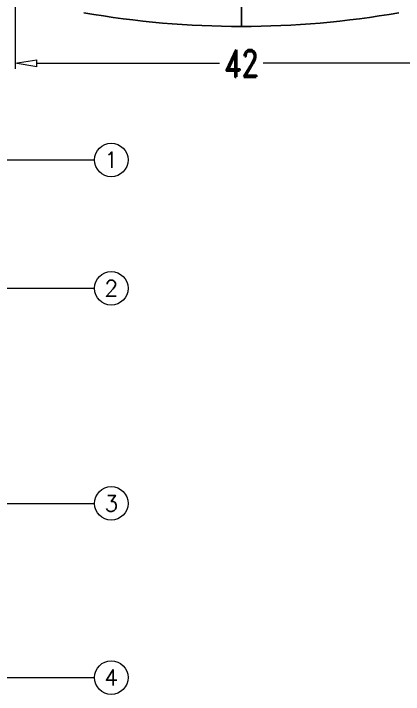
# Model space of a CAD drawing. Header units: millimetres. Extents: x 4688 to 5146, y 1130 to 1448.
# Drawn here: x 4970.6 to 5006.8, y 1172.7 to 1235.9 of the extents above; entities that cross this region are included whole.
import ezdxf
from ezdxf.enums import TextEntityAlignment as Align

# ---------------------------------------------------------------- set-up
doc = ezdxf.new("R2010")
doc.units = ezdxf.units.MM
doc.linetypes.add('CENTER', pattern=[50.8, 31.75, -6.35, 6.35, -6.35])
doc.layers.add('dim', color=82, linetype='Continuous', lineweight=9)
doc.layers.add('from', color=7, linetype='Continuous', lineweight=13)
doc.styles.add('ROMAND', font='romand.shx', dxfattribs={"width": 0.75, "bigfont": 'gbcbig.shx'})
doc.styles.add('TXT', font='txt.shx', dxfattribs={"bigfont": 'gbcbig.shx'})
doc.dimstyles.new('YanXiu', dxfattribs={"dimtxt": 2.5, "dimasz": 2.2, "dimexe": 1, "dimexo": 0, "dimgap": 0.66, "dimtad": 0, "dimzin": 9, "dimdsep": 46, "dimtxsty": 'ROMAND', "dimblk": 'CLOSEDBLANK', "dimcen": 0, "dimclrd": 3, "dimclre": 3, "dimclrt": 7, "dimazin": 2, "dimtfac": 1, "dimtofl": 0, "dimtmove": 0, "dimatfit": 3, "dimldrblk": 'CLOSEDBLANK', "dimfxl": 1, "dimlwd": 5, "dimlwe": 5, "dimarcsym": 0})

# ---------------------------------------------------------------- blocks, each defined once
blk = doc.blocks.new('_ClosedBlank')
at = {"color": 0, "linetype": 'ByBlock', "lineweight": -2}
for p, q in [((-1, 0.167), (0, 0)), ((-1, 0.167), (-1, -0.167)), ((0, 0), (-1, -0.167))]:
    blk.add_line(p, q, dxfattribs=at)
blk = doc.blocks.new('*D32')
at = {"layer": 'Defpoints', "color": 0, "transparency": 16777216}
for p in [(4970.717, 1241.348), (5012.717, 1241.348), (5012.717, 1231.251)]:
    blk.add_point(p, dxfattribs=at)
at = {"layer": 'dim', "color": 3, "lineweight": 5, "transparency": 16777216}
for p, q in [((4970.717, 1241.348), (4970.717, 1230.751)), ((5012.717, 1241.348), (5012.717, 1230.751)), ((4972.717, 1231.251), (4989.7, 1231.251)), ((5010.717, 1231.251), (4993.735, 1231.251))]:
    blk.add_line(p, q, dxfattribs=at)
at = {"layer": 'dim', "color": 3, "lineweight": 5, "transparency": 16777216, "xscale": 2, "yscale": 2, "zscale": 2, "rotation": 180}
blk.add_blockref('_ClosedBlank', (4970.717, 1231.251), dxfattribs=at)
at = {"layer": 'dim', "color": 3, "lineweight": 5, "transparency": 16777216, "xscale": 2, "yscale": 2, "zscale": 2}
blk.add_blockref('_ClosedBlank', (5012.717, 1231.251), dxfattribs=at)
at = {"layer": 'dim', "color": 7, "transparency": 16777216, "insert": (4991.717, 1231.251), "char_height": 2.5, "attachment_point": 5, "style": 'ROMAND'}
blk.add_mtext('42', dxfattribs=at)

msp = doc.modelspace()

# ---------------------------------------------------------------- linework, layer by layer
at = {"color": 1, "linetype": 'CENTER', "ltscale": 0.24}
msp.add_line((4991.717, 1234.671), (4991.717, 1393.926), dxfattribs=at)
at = {"color": 7, "linetype": 'Continuous'}
msp.add_arc((4991.717, 1319.797), 85.126, 260.11124, 279.88876, dxfattribs=at)
at = {"layer": 'from', "color": 4}
for centre in [(4979.634, 1222.283), (4979.634, 1210.369), (4979.634, 1190.411), (4979.634, 1174.248)]:
    msp.add_circle(centre, 1.559, dxfattribs=at)

# ---------------------------------------------------------------- texts
at = {"layer": 'from', "color": 6, "style": 'TXT'}
for s, p in [('1', (4979.634, 1222.283)), ('2', (4979.634, 1210.369)), ('3', (4979.634, 1190.411)), ('4', (4979.634, 1174.248))]:
    msp.add_text(s, height=1.485, dxfattribs=at).set_placement(p, align=Align.MIDDLE)

# ---------------------------------------------------------------- dimensions: what is measured, and where the dimension line sits
at = {"layer": 'dim'}
dim = msp.add_linear_dim(base=(5012.717, 1231.251), p1=(4970.717, 1241.348), p2=(5012.717, 1241.348), dimstyle='YanXiu', override={"dimasz": 2, "dimexe": 0.49975, "dimgap": 0.49975, "dimzin": 8}, dxfattribs=at)
dim.commit()
dim.dimension.update_dxf_attribs({"geometry": '*D32', "text_midpoint": (4991.717, 1231.251)})

# ---------------------------------------------------------------- leaders
at = {"layer": 'from', "color": 4}
for points in [[(4965.669, 1222.283), (4978.075, 1222.283)], [(4963.952, 1210.369), (4978.075, 1210.369)], [(4965.669, 1190.411), (4978.075, 1190.411)], [(4965.968, 1174.248), (4978.075, 1174.248)]]:
    msp.add_leader(points, dimstyle='YanXiu', override={"dimasz": 0.9, "dimldrblk": 'Dot'}, dxfattribs=at)

doc.saveas('drawing.dxf')
